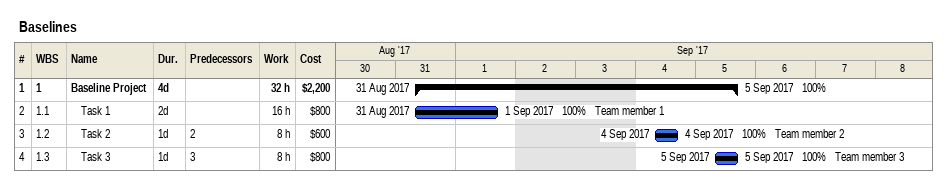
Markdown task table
Baselines

| ID | WBS | Task | Duration | Start | Finish | Predecessors | Resources | % complete | Work (h) | Cost ($) |
|---|---|---|---|---|---|---|---|---|---|---|
| 1 | 1 | **Baseline Project** | 4d | 2017-08-31 | 2017-09-05 |  |  | 100 | 32 | 2200 |
| 2 | 1.1 | Task 1 | 2d | 2017-08-31 | 2017-09-01 |  | Team member 1 | 100 | 16 | 800 |
| 3 | 1.2 | Task 2 | 1d | 2017-09-04 | 2017-09-04 | 2 | Team member 2 | 100 | 8 | 600 |
| 4 | 1.3 | Task 3 | 1d | 2017-09-05 | 2017-09-05 | 3 | Team member 3 | 100 | 8 | 800 |
